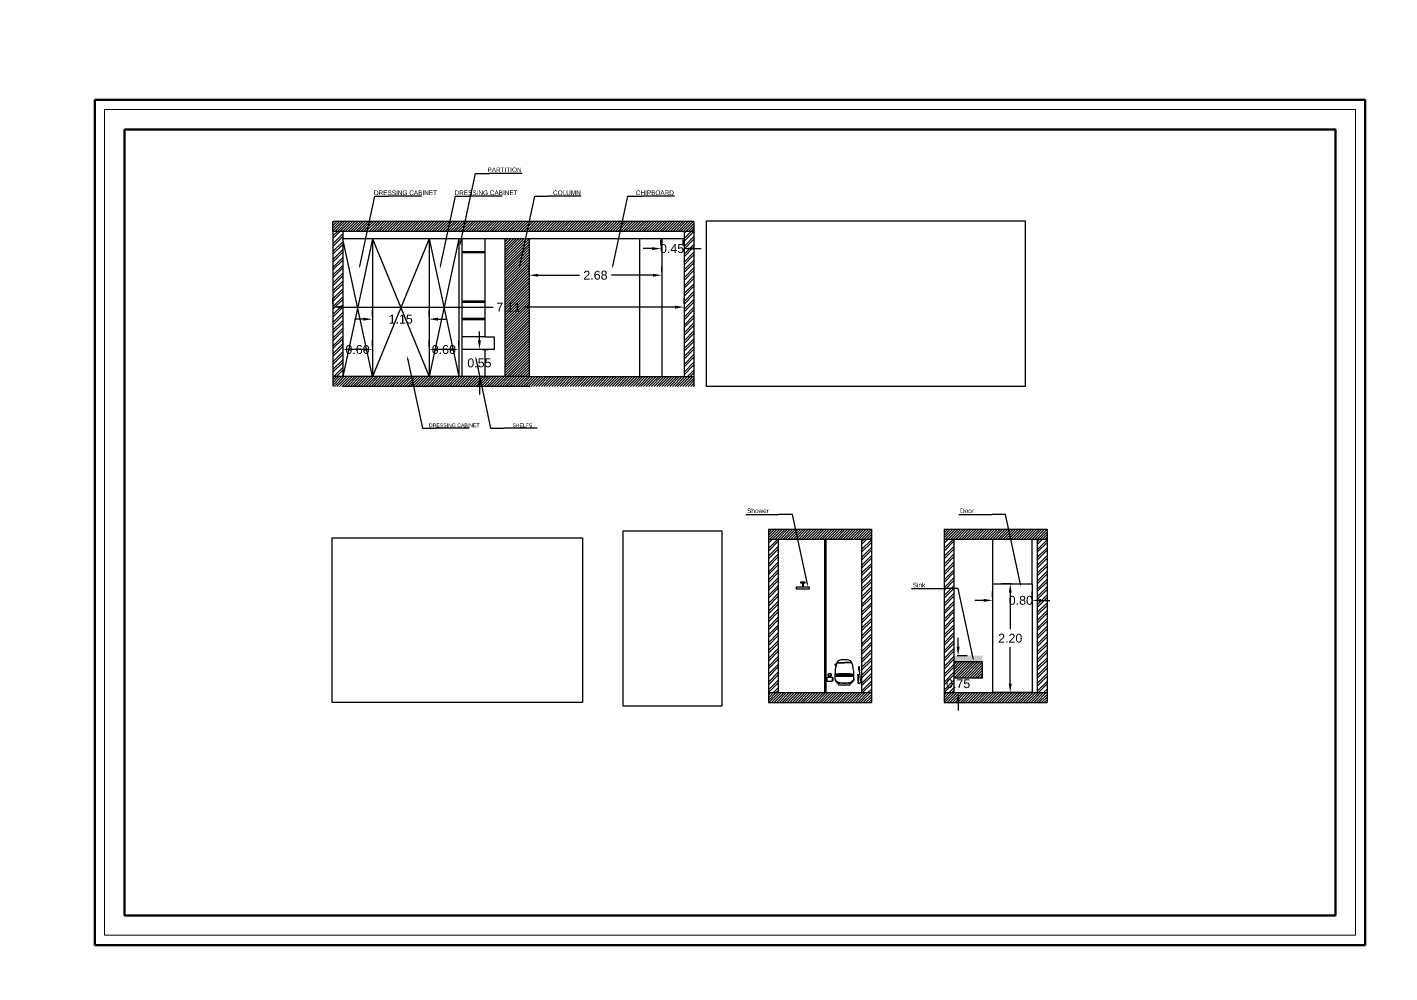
# Model space of a CAD drawing. Header units: inches. Extents: x -279 to 561, y -345 to 342.
# Drawn here: x -167.01 to -139.43, y -290.94 to -271.81 of the extents above; entities that cross this region are included whole.
import ezdxf

# ---------------------------------------------------------------- set-up
doc = ezdxf.new("R2010")
doc.units = ezdxf.units.IN
doc.header["$LTSCALE"] = 0.5
doc.header["$MEASUREMENT"] = 0
doc.layers.add('.', color=14, linetype='Continuous', lineweight=9)
doc.layers.add('G-ANNO-HLIN', color=5, linetype='Continuous', lineweight=50)
for name, color, linetype in [('0_Hatch_Pattern', 7, 'Continuous'), ('CADER', 7, 'Continuous'), ('detail 1', 8, 'Continuous'), ('model', 250, 'Continuous'), ('S-DIM', 7, 'Continuous'), ('TEXT', 3, 'Continuous'), ('WallHatch-ALCHEMY', 7, 'Continuous'), ('WATER', 50, 'Continuous'), ('WC-DET1', 15, 'Continuous'), ('WC-OUTL', 7, 'Continuous'), ('WFRAME', 6, 'Continuous')]:
    doc.layers.add(name, color=color, linetype=linetype)
doc.styles.get("Standard").update_dxf_attribs({"font": 'arial.ttf'})
doc.dimstyles.get("Standard").update_dxf_attribs({"dimtxt": 0.18, "dimasz": 0.18, "dimexe": 0.18, "dimexo": 0.0625, "dimgap": 0.09, "dimtad": 0, "dimtih": 1, "dimtoh": 1, "dimzin": 0, "dimdsep": 46, "dimtxsty": 'Standard', "dimcen": 0.09, "dimadec": 0, "dimazin": 0, "dimtfac": 1, "dimtofl": 0, "dimtmove": 0, "dimatfit": 3, "dimfxl": 1, "dimtolj": 1, "dimtzin": 0, "dimarcsym": 0})
picture_1 = doc.add_image_def('image52.jpg', size_in_pixel=(3840, 1994))
picture_2 = doc.add_image_def('image53.jpg', size_in_pixel=(4000, 2629))
picture_3 = doc.add_image_def('image55.jpg', size_in_pixel=(2160, 3840))
pattern_1 = [(45, (163.10422, 0.48464), (-0.079549513, 0.079549513), []), (45, (163.15725, 0.48464), (-0.079549513, 0.079549513), [])]
pattern_2 = [(45, (163.104216, 0.484637), (-0.0265165043, 0.0265165043), [])]
pattern_3 = [(45, (165.35839, -4.12426), (-0.079549513, 0.079549513), []), (45, (165.41143, -4.12426), (-0.079549513, 0.079549513), [])]
pattern_4 = [(45, (168.91429, -4.12426), (-0.079549513, 0.079549513), []), (45, (168.96732, -4.12426), (-0.079549513, 0.079549513), [])]

# ---------------------------------------------------------------- blocks, each defined once
blk = doc.blocks.new('*D1042')
at = {"layer": 'Defpoints', "color": 0, "ltscale": 0.5, "transparency": 16777216}
for p in [(-160.823, -277.471), (-160.823, -277.471), (-153.716, -277.471)]:
    blk.add_point(p, dxfattribs=at)
at = {"layer": 'model', "color": 0, "lineweight": -2, "ltscale": 0.5, "transparency": 16777216}
for p, q in [((-160.823, -277.408), (-160.823, -277.291)), ((-153.716, -277.408), (-153.716, -277.291)), ((-160.643, -277.471), (-157.575, -277.471)), ((-153.896, -277.471), (-156.964, -277.471))]:
    blk.add_line(p, q, dxfattribs=at)
at = {"layer": 'model', "color": 0, "ltscale": 0.5, "transparency": 16777216}
for points in [[(-160.643, -277.441), (-160.643, -277.501), (-160.823, -277.471)], [(-153.896, -277.441), (-153.896, -277.501), (-153.716, -277.471)]]:
    blk.add_solid(points, dxfattribs=at)
at = {"layer": 'model', "color": 0, "ltscale": 0.5, "transparency": 16777216, "insert": (-157.269, -277.471), "char_height": 0.18, "attachment_point": 5}
blk.add_mtext('\\A1;7.11', dxfattribs=at)
blk = doc.blocks.new('*D1043')
at = {"layer": 'Defpoints', "color": 0, "ltscale": 0.5, "transparency": 16777216}
for p in [(-160.623, -278.33), (-160.623, -278.33), (-160.023, -278.33)]:
    blk.add_point(p, dxfattribs=at)
at = {"layer": 'model', "color": 0, "lineweight": -2, "ltscale": 0.5, "transparency": 16777216}
for p, q in [((-160.623, -278.268), (-160.623, -278.15)), ((-160.023, -278.268), (-160.023, -278.15)), ((-160.203, -278.33), (-160.443, -278.33))]:
    blk.add_line(p, q, dxfattribs=at)
at = {"layer": 'model', "color": 0, "ltscale": 0.5, "transparency": 16777216}
for points in [[(-160.443, -278.3), (-160.443, -278.36), (-160.623, -278.33)], [(-160.203, -278.3), (-160.203, -278.36), (-160.023, -278.33)]]:
    blk.add_solid(points, dxfattribs=at)
at = {"layer": 'model', "color": 0, "ltscale": 0.5, "transparency": 16777216, "insert": (-160.323, -278.33), "char_height": 0.18, "attachment_point": 5}
blk.add_mtext('\\A1;0.60', dxfattribs=at)
blk = doc.blocks.new('*D1044')
at = {"layer": 'Defpoints', "color": 0, "ltscale": 0.5, "transparency": 16777216}
for p in [(-158.876, -278.33), (-158.876, -278.33), (-158.276, -278.33)]:
    blk.add_point(p, dxfattribs=at)
at = {"layer": 'model', "color": 0, "lineweight": -2, "ltscale": 0.5, "transparency": 16777216}
for p, q in [((-158.876, -278.268), (-158.876, -278.15)), ((-158.276, -278.268), (-158.276, -278.15)), ((-158.456, -278.33), (-158.696, -278.33))]:
    blk.add_line(p, q, dxfattribs=at)
at = {"layer": 'model', "color": 0, "ltscale": 0.5, "transparency": 16777216}
for points in [[(-158.696, -278.3), (-158.696, -278.36), (-158.876, -278.33)], [(-158.456, -278.3), (-158.456, -278.36), (-158.276, -278.33)]]:
    blk.add_solid(points, dxfattribs=at)
at = {"layer": 'model', "color": 0, "ltscale": 0.5, "transparency": 16777216, "insert": (-158.576, -278.33), "char_height": 0.18, "attachment_point": 5}
blk.add_mtext('\\A1;0.60', dxfattribs=at)
blk = doc.blocks.new('*D1045')
at = {"layer": 'Defpoints', "color": 0, "ltscale": 0.5, "transparency": 16777216}
for p in [(-160.023, -277.715), (-158.876, -277.715), (-158.876, -277.715)]:
    blk.add_point(p, dxfattribs=at)
at = {"layer": 'model', "color": 0, "lineweight": -2, "ltscale": 0.5, "transparency": 16777216}
for p, q in [((-160.023, -277.653), (-160.023, -277.535)), ((-158.876, -277.653), (-158.876, -277.535)), ((-160.203, -277.715), (-160.383, -277.715)), ((-158.696, -277.715), (-158.516, -277.715))]:
    blk.add_line(p, q, dxfattribs=at)
at = {"layer": 'model', "color": 0, "ltscale": 0.5, "transparency": 16777216}
for points in [[(-160.203, -277.685), (-160.203, -277.745), (-160.023, -277.715)], [(-158.696, -277.685), (-158.696, -277.745), (-158.876, -277.715)]]:
    blk.add_solid(points, dxfattribs=at)
at = {"layer": 'model', "color": 0, "ltscale": 0.5, "transparency": 16777216, "insert": (-159.449, -277.715), "char_height": 0.18, "attachment_point": 5}
blk.add_mtext('\\A1;1.15', dxfattribs=at)
blk = doc.blocks.new('*D1046')
at = {"layer": 'Defpoints', "color": 0, "ltscale": 0.5, "transparency": 16777216}
for p in [(-157.856, -278.326), (-157.856, -278.326), (-157.856, -278.876)]:
    blk.add_point(p, dxfattribs=at)
at = {"layer": 'model', "color": 0, "lineweight": -2, "ltscale": 0.5, "transparency": 16777216}
for p, q in [((-157.856, -278.146), (-157.856, -277.966)), ((-157.793, -278.326), (-157.676, -278.326)), ((-157.793, -278.876), (-157.676, -278.876)), ((-157.856, -279.056), (-157.856, -279.236))]:
    blk.add_line(p, q, dxfattribs=at)
at = {"layer": 'model', "color": 0, "ltscale": 0.5, "transparency": 16777216}
for points in [[(-157.886, -278.146), (-157.826, -278.146), (-157.856, -278.326)], [(-157.886, -279.056), (-157.826, -279.056), (-157.856, -278.876)]]:
    blk.add_solid(points, dxfattribs=at)
at = {"layer": 'model', "color": 0, "ltscale": 0.5, "transparency": 16777216, "insert": (-157.856, -278.601), "char_height": 0.18, "attachment_point": 5}
blk.add_mtext('\\A1;0.55', dxfattribs=at)
blk = doc.blocks.new('*D1047')
at = {"layer": 'Defpoints', "color": 0, "ltscale": 0.5, "transparency": 16777216}
for p in [(-156.85, -276.827), (-154.166, -276.827), (-154.166, -276.827)]:
    blk.add_point(p, dxfattribs=at)
at = {"layer": 'model', "color": 0, "lineweight": -2, "ltscale": 0.5, "transparency": 16777216}
for p, q in [((-156.85, -276.765), (-156.85, -276.647)), ((-156.67, -276.827), (-155.834, -276.827)), ((-154.346, -276.827), (-155.183, -276.827)), ((-154.166, -276.765), (-154.166, -276.647))]:
    blk.add_line(p, q, dxfattribs=at)
at = {"layer": 'model', "color": 0, "ltscale": 0.5, "transparency": 16777216}
for points in [[(-156.67, -276.797), (-156.67, -276.857), (-156.85, -276.827)], [(-154.346, -276.797), (-154.346, -276.857), (-154.166, -276.827)]]:
    blk.add_solid(points, dxfattribs=at)
at = {"layer": 'model', "color": 0, "ltscale": 0.5, "transparency": 16777216, "insert": (-155.508, -276.827), "char_height": 0.18, "attachment_point": 5}
blk.add_mtext('\\A1;2.68', dxfattribs=at)
blk = doc.blocks.new('*D1048')
at = {"layer": 'Defpoints', "color": 0, "ltscale": 0.5, "transparency": 16777216}
for p in [(-154.182, -276.288), (-153.732, -276.288), (-153.732, -276.288)]:
    blk.add_point(p, dxfattribs=at)
at = {"layer": 'model', "color": 0, "lineweight": -2, "ltscale": 0.5, "transparency": 16777216}
for p, q in [((-154.182, -276.225), (-154.182, -276.108)), ((-153.732, -276.225), (-153.732, -276.108)), ((-154.362, -276.288), (-154.542, -276.288)), ((-153.552, -276.288), (-153.372, -276.288))]:
    blk.add_line(p, q, dxfattribs=at)
at = {"layer": 'model', "color": 0, "ltscale": 0.5, "transparency": 16777216}
for points in [[(-154.362, -276.258), (-154.362, -276.318), (-154.182, -276.288)], [(-153.552, -276.258), (-153.552, -276.318), (-153.732, -276.288)]]:
    blk.add_solid(points, dxfattribs=at)
at = {"layer": 'model', "color": 0, "ltscale": 0.5, "transparency": 16777216, "insert": (-153.957, -276.288), "char_height": 0.18, "attachment_point": 5}
blk.add_mtext('\\A1;0.45', dxfattribs=at)
blk = doc.blocks.new('969669699696')
at = {"color": 7, "linetype": 'Continuous', "lineweight": -3}
for p, q in [((-1445450, 40030), (-1445450, 40096)), ((-1445450, 40046), (-1445450, 40030)), ((-1445450, 40030), (-1445450, 40020)), ((-1445450, 40030), (-1445440, 40030)), ((-1445450, 40020), (-1445440, 40020)), ((-1445446, 40020), (-1445420, 39787)), ((-1445444, 40020), (-1445418, 39787)), ((-1445440, 40030), (-1445440, 40096)), ((-1445440, 40046), (-1445440, 40030)), ((-1445440, 40030), (-1445440, 40020)), ((-1445471, 39928), (-1445471, 39787)), ((-1445469, 39928), (-1445469, 39787))]:
    blk.add_line(p, q, dxfattribs=at)
for centre, radius in [((-1445445, 40096), 5), ((-1445470, 39938), 9.31), ((-1445470, 39938), 3.8)]:
    blk.add_circle(centre, radius, dxfattribs=at)
for centre, radius, start, end in [((-1445445, 40038), 9.31, 122.4967, 237.5033), ((-1445445, 40038), 9.31, 122.4967, 237.5033), ((-1445445, 40038), 9.31, 302.4967, 57.5033), ((-1445445, 40038), 9.31, 302.4967, 57.5033), ((-1445445, 39787), 26.5, 180, 0), ((-1445445, 39787), 24.5, 180, 0)]:
    blk.add_arc(centre, radius, start, end, dxfattribs=at)
blk = doc.blocks.new('858585858585858585858585')
at = {"layer": 'detail 1', "color": 7}
for points in [[(-148.714, -4382.505), (-148.714, -4382.511, 0.414214)], [(-148.714, -4382.571), (-148.714, -4382.577, 0.414214)], [(-148.642, -4382.498), (-148.686, -4382.498, 0.414214)], [(-148.609, -4382.577), (-148.609, -4382.571, 0.414214)]]:
    blk.add_lwpolyline(points, format="xyb", dxfattribs=at)
blk.add_circle((-148.664, -4382.449), 0.0226, dxfattribs=at)
for centre, radius, start, end in [((-148.664, -4382.449), 0.0295, 308.7008, 231.2992), ((-148.936, -4382.456), 0.253, 355.7289, 358.7196), ((-148.392, -4382.456), 0.253, 181.2804, 184.2711)]:
    blk.add_arc(centre, radius, start, end, dxfattribs=at)
at = {"layer": 'model', "color": 7}
for p, q in [((-148.73, -4382.516), (-148.73, -4382.566)), ((-148.724, -4382.566), (-148.724, -4382.516)), ((-148.72, -4382.505), (-148.714, -4382.505)), ((-148.72, -4382.511), (-148.714, -4382.511)), ((-148.714, -4382.571), (-148.72, -4382.571)), ((-148.72, -4382.577), (-148.714, -4382.577)), ((-148.609, -4382.571), (-148.604, -4382.571)), ((-148.603, -4382.577), (-148.609, -4382.577)), ((-148.599, -4382.566), (-148.599, -4382.56)), ((-148.593, -4382.566), (-148.593, -4382.56))]:
    blk.add_line(p, q, dxfattribs=at)
for points in [[(-148.686, -4382.498), (-148.709, -4382.498, 0.414214), (-148.714, -4382.503), (-148.714, -4382.505, 0.414214)], [(-148.714, -4382.511), (-148.714, -4382.571, 0.414214)], [(-148.714, -4382.577), (-148.714, -4382.582, 0.414214), (-148.709, -4382.586)], [(-148.709, -4382.586), (-148.614, -4382.586, 0.414214), (-148.609, -4382.582), (-148.609, -4382.577, 0.414214)], [(-148.609, -4382.571), (-148.609, -4382.503, 0.414214), (-148.614, -4382.498), (-148.642, -4382.498, 0.414214)]]:
    blk.add_lwpolyline(points, format="xyb", dxfattribs=at)
for centre, radius, start, end in [((-148.72, -4382.516), 0.0104, 90, 180), ((-148.72, -4382.566), 0.0104, 180, 270), ((-148.72, -4382.516), 0.00438, 90, 180), ((-148.72, -4382.566), 0.00438, 180, 270), ((-148.664, -4382.449), 0.0325, 305.9598, 234.0402), ((-148.936, -4382.456), 0.253, 350.4603, 355.7289), ((-148.392, -4382.456), 0.253, 184.2711, 189.5397), ((-148.604, -4382.566), 0.00438, 270, 0), ((-148.604, -4382.566), 0.0104, 270, 0), ((-148.596, -4382.56), 0.00303, 0, 180)]:
    blk.add_arc(centre, radius, start, end, dxfattribs=at)
blk = doc.blocks.new('efrfr')
blk.add_line((-302.931, -193.23), (-302.692, -193.23))
at = {"layer": 'WC-DET1', "color": 7}
for p, q in [((-302.985, -192.83), (-302.975, -192.825)), ((-302.953, -192.782), (-302.812, -192.782)), ((-302.67, -192.782), (-302.812, -192.782)), ((-302.967, -193.038), (-302.977, -193.055)), ((-302.977, -193.055), (-302.646, -193.055)), ((-302.959, -193.019), (-302.975, -193.019)), ((-302.965, -193.024), (-302.975, -193.024)), ((-302.968, -193.027), (-302.963, -193.023)), ((-302.664, -193.019), (-302.648, -193.019)), ((-302.655, -193.027), (-302.66, -193.023)), ((-302.658, -193.024), (-302.648, -193.024)), ((-302.656, -193.038), (-302.646, -193.055))]:
    blk.add_line(p, q, dxfattribs=at)
at = {"layer": 'WC-DET1', "color": 8}
for p, q in [((-302.956, -192.786), (-302.812, -192.786)), ((-302.667, -192.786), (-302.812, -192.786)), ((-303.004, -193.06), (-302.619, -193.06)), ((-302.972, -193.019), (-302.972, -193.024)), ((-302.97, -193.019), (-302.97, -193.024)), ((-302.95, -193.055), (-302.95, -193.06)), ((-302.924, -193.031), (-302.924, -193.033)), ((-302.91, -193.032), (-302.91, -193.033)), ((-302.91, -193.055), (-302.91, -193.06)), ((-302.886, -193.033), (-302.886, -193.041)), ((-302.737, -193.033), (-302.737, -193.041)), ((-302.713, -193.032), (-302.713, -193.033)), ((-302.713, -193.055), (-302.713, -193.06)), ((-302.699, -193.031), (-302.699, -193.033)), ((-302.673, -193.055), (-302.673, -193.06)), ((-302.653, -193.019), (-302.653, -193.024)), ((-302.651, -193.019), (-302.651, -193.024))]:
    blk.add_line(p, q, dxfattribs=at)
at = {"layer": 'WC-DET1', "color": 7}
for points in [[(-303.004, -193.105, 0.17769), (-302.993, -193.136, 0.103637), (-302.948, -193.171, 0.063763), (-302.89, -193.191, 0.049941), (-302.812, -193.199, 0.049941)], [(-302.812, -193.199, 0.049941), (-302.733, -193.191, 0.063763), (-302.675, -193.171, 0.103637), (-302.63, -193.136, 0.17769), (-302.619, -193.105, 0.17769)]]:
    blk.add_lwpolyline(points, format="xyb", dxfattribs=at)
for centre, radius, start, end in [((-302.298, -193.017), 0.704, 163.2461, 165.3546), ((-302.812, -191.361), 1.674, 264.6345, 275.3655), ((-302.965, -193.039), 0.00269, 84.7536, 152.2445), ((-302.812, -191.369), 1.674, 264.7536, 275.2464), ((-302.951, -193.035), 0.0179, 96.3894, 135), ((-302.812, -194.279), 1.27, 83.6106, 96.3894), ((-302.672, -193.035), 0.0179, 45, 83.6106), ((-302.658, -193.039), 0.00269, 27.7555, 95.2464)]:
    blk.add_arc(centre, radius, start, end, dxfattribs=at)
at = {"layer": 'WC-DET1', "color": 8}
for centre, radius, start, end in [((-302.812, -192.043), 0.987, 261.4414, 278.5586), ((-302.812, -193.752), 0.553, 76.8794, 103.1206), ((-302.917, -193.033), 0.00673, 180, 0), ((-302.706, -193.033), 0.00673, 180, 0)]:
    blk.add_arc(centre, radius, start, end, dxfattribs=at)
at = {"layer": 'WC-OUTL'}
for p, q in [((-302.998, -192.814), (-302.972, -192.814)), ((-302.998, -192.83), (-302.985, -192.83)), ((-302.985, -192.83), (-302.985, -192.837)), ((-302.984, -192.839), (-302.979, -192.839)), ((-302.961, -192.786), (-302.956, -192.786)), ((-302.958, -192.782), (-302.953, -192.782)), ((-302.955, -192.783), (-302.955, -192.784)), ((-302.665, -192.782), (-302.67, -192.782)), ((-302.668, -192.783), (-302.668, -192.784)), ((-302.662, -192.786), (-302.667, -192.786)), ((-302.975, -193.019), (-302.998, -193.019)), ((-302.975, -193.024), (-302.995, -193.024)), ((-302.975, -193.019), (-302.975, -193.024)), ((-302.648, -193.019), (-302.625, -193.019)), ((-302.648, -193.019), (-302.648, -193.024)), ((-302.648, -193.024), (-302.628, -193.024))]:
    blk.add_line(p, q, dxfattribs=at)
for points in [[(-303.003, -193.031, 0.015522), (-303.004, -193.105)], [(-303.004, -193.105, 0.132298), (-302.991, -193.155, 0.106676), (-302.948, -193.202, 0.003102), (-302.946, -193.203)], [(-302.619, -193.105, -0.132298), (-302.632, -193.155, -0.106676), (-302.675, -193.202, -0.003102), (-302.677, -193.203)], [(-302.619, -193.105, 0.015522), (-302.62, -193.031, 0.05503)]]:
    blk.add_lwpolyline(points, format="xyb", dxfattribs=at)
for centre, radius, start, end in [((-302.812, -193.445), 0.718, 90, 97.0231), ((-302.812, -193.445), 0.718, 82.9769, 90), ((-302.998, -192.822), 0.00798, 90, 270), ((-302.298, -193.017), 0.704, 165.3546, 179.9039), ((-302.984, -192.837), 0.00179, 180, 270), ((-302.298, -193.017), 0.704, 160.9632, 163.2461), ((-302.961, -192.788), 0.00179, 90, 160.9632), ((-302.89, -192.809), 0.0763, 97.0231, 157.0495), ((-302.958, -192.78), 0.00179, 157.0495, 270), ((-302.956, -192.784), 0.00179, 270, 0), ((-302.953, -192.783), 0.00179, 90, 180), ((-302.733, -192.809), 0.0763, 22.9505, 82.9769), ((-302.67, -192.783), 0.00179, 0, 90), ((-302.667, -192.784), 0.00179, 180, 270), ((-302.665, -192.78), 0.00179, 270, 22.9505), ((-302.662, -192.788), 0.00179, 19.0368, 90), ((-303.325, -193.017), 0.704, 0.0961, 19.0368), ((-302.995, -193.031), 0.00718, 90, 176.7795), ((-302.998, -193.016), 0.00359, 179.9039, 270), ((-302.975, -193.237), 0.0449, 10.1527, 49.8601), ((-302.648, -193.237), 0.0449, 130.1399, 169.8473), ((-302.628, -193.031), 0.00718, 3.2205, 90), ((-302.625, -193.016), 0.00359, 270, 0.0961)]:
    blk.add_arc(centre, radius, start, end, dxfattribs=at)
blk = doc.blocks.new('*D1054')
at = {"layer": 'Defpoints', "color": 0, "ltscale": 0.5, "transparency": 16777216}
for p in [(-148.254, -284.521), (-148.169, -284.521), (-148.254, -285.271)]:
    blk.add_point(p, dxfattribs=at)
at = {"layer": 'model', "color": 0, "lineweight": -2, "ltscale": 0.5, "transparency": 16777216}
for p, q in [((-148.169, -284.341), (-148.169, -284.161)), ((-148.191, -284.521), (-147.989, -284.521)), ((-148.191, -285.271), (-147.989, -285.271)), ((-148.169, -285.451), (-148.169, -285.631))]:
    blk.add_line(p, q, dxfattribs=at)
at = {"layer": 'model', "color": 0, "ltscale": 0.5, "transparency": 16777216}
for points in [[(-148.199, -284.341), (-148.139, -284.341), (-148.169, -284.521)], [(-148.199, -285.451), (-148.139, -285.451), (-148.169, -285.271)]]:
    blk.add_solid(points, dxfattribs=at)
at = {"layer": 'model', "color": 0, "ltscale": 0.5, "transparency": 16777216, "insert": (-148.169, -285.091), "char_height": 0.18, "attachment_point": 5}
blk.add_mtext('\\A1;0.75', dxfattribs=at)
blk = doc.blocks.new('*D1055')
at = {"layer": 'Defpoints', "color": 0, "transparency": 16777216}
for p in [(-147.114, -283.071), (-147.035, -283.071), (-147.035, -285.271)]:
    blk.add_point(p, dxfattribs=at)
at = {"layer": 'model', "color": 0, "lineweight": -2, "transparency": 16777216}
for p, q in [((-147.097, -283.071), (-147.294, -283.071)), ((-147.114, -283.251), (-147.114, -283.989)), ((-147.114, -285.091), (-147.114, -284.353)), ((-147.097, -285.271), (-147.294, -285.271))]:
    blk.add_line(p, q, dxfattribs=at)
at = {"layer": 'model', "color": 0, "transparency": 16777216}
for points in [[(-147.144, -283.251), (-147.084, -283.251), (-147.114, -283.071)], [(-147.144, -285.091), (-147.084, -285.091), (-147.114, -285.271)]]:
    blk.add_solid(points, dxfattribs=at)
at = {"layer": 'model', "color": 0, "transparency": 16777216, "insert": (-147.114, -284.171), "char_height": 0.18, "attachment_point": 5}
blk.add_mtext('\\A1;2.20', dxfattribs=at)
blk = doc.blocks.new('*D1056')
at = {"layer": 'Defpoints', "color": 0, "transparency": 16777216}
for p in [(-147.471, -283.405), (-147.471, -283.405), (-146.671, -283.405)]:
    blk.add_point(p, dxfattribs=at)
at = {"layer": 'model', "color": 0, "lineweight": -2, "transparency": 16777216}
for p, q in [((-147.651, -283.405), (-147.831, -283.405)), ((-147.471, -283.342), (-147.471, -283.225)), ((-146.671, -283.342), (-146.671, -283.225)), ((-146.491, -283.405), (-146.311, -283.405))]:
    blk.add_line(p, q, dxfattribs=at)
at = {"layer": 'model', "color": 0, "transparency": 16777216}
for points in [[(-147.651, -283.375), (-147.651, -283.435), (-147.471, -283.405)], [(-146.491, -283.375), (-146.491, -283.435), (-146.671, -283.405)]]:
    blk.add_solid(points, dxfattribs=at)
at = {"layer": 'model', "color": 0, "transparency": 16777216, "insert": (-146.9, -283.405), "char_height": 0.18, "attachment_point": 5}
blk.add_mtext('\\A1;0.80', dxfattribs=at)
blk = doc.blocks.new('*D1071')
at = {"color": 0, "linetype": 'ByBlock', "lineweight": -2, "transparency": 16777216}
for p, q in [((558.652, 342.279), (558.652, 342.473)), ((560.652, 342.279), (560.652, 342.473)), ((558.832, 342.293), (559.172, 342.293)), ((560.472, 342.293), (560.132, 342.293))]:
    blk.add_line(p, q, dxfattribs=at)
at = {"color": 0, "linetype": 'ByBlock', "transparency": 16777216}
for points in [[(558.832, 342.323), (558.832, 342.263), (558.652, 342.293)], [(560.472, 342.323), (560.472, 342.263), (560.652, 342.293)]]:
    blk.add_solid(points, dxfattribs=at)
at = {"layer": 'Defpoints', "color": 0, "linetype": 'ByBlock', "transparency": 16777216}
for p in [(558.652, 342.216), (560.652, 342.293), (560.652, 342.216)]:
    blk.add_point(p, dxfattribs=at)
at = {"layer": 'Defpoints', "color": 0, "ltscale": 0.5, "transparency": 16777216}
for p in [(-209.5, -305.36), (-209.5, -305.81), (-209.5, -305.81)]:
    blk.add_point(p, dxfattribs=at)
at = {"layer": 'S-DIM', "color": 0, "lineweight": -2, "ltscale": 0.5, "transparency": 16777216}
for p, q in [((-209.5, -305.18), (-209.5, -305)), ((-209.563, -305.36), (-209.68, -305.36)), ((-209.563, -305.81), (-209.68, -305.81)), ((-209.5, -305.99), (-209.5, -306.17))]:
    blk.add_line(p, q, dxfattribs=at)
at = {"layer": 'S-DIM', "color": 0, "ltscale": 0.5, "transparency": 16777216}
for points in [[(-209.53, -305.18), (-209.47, -305.18), (-209.5, -305.36)], [(-209.53, -305.99), (-209.47, -305.99), (-209.5, -305.81)]]:
    blk.add_solid(points, dxfattribs=at)
at = {"color": 0, "linetype": 'ByBlock', "transparency": 16777216, "insert": (559.652, 342.293), "char_height": 0.18, "attachment_point": 5}
blk.add_mtext('\\A1;2.0000', dxfattribs=at)
at = {"layer": 'S-DIM', "color": 0, "ltscale": 0.5, "transparency": 16777216, "insert": (-209.5, -305.585), "char_height": 0.18, "attachment_point": 5}
blk.add_mtext('\\A1;0.45', dxfattribs=at)

msp = doc.modelspace()

# ---------------------------------------------------------------- hatches: boundary and pattern name
at = {"layer": '.', "true_color": 0xcd6928}
h = msp.add_hatch(dxfattribs=at)
h.set_pattern_fill('ANSI31', color=32, scale=0.3)
h.set_pattern_definition([(45, (58.50187, 40.843307), (-0.0265165043, 0.0265165043), [])])
h.paths.add_polyline_path([(-147.673, -284.651), (-148.254, -284.651), (-148.254, -284.969), (-147.673, -284.969)])
at = {"layer": '0_Hatch_Pattern', "ltscale": 0.5, "transparency": 33554572}
h = msp.add_hatch(dxfattribs=at)
h.set_pattern_fill('ANSI31', color=256, scale=0.3)
h.set_pattern_definition(pattern_2)
h.paths.add_polyline_path([(-159.19, -279.076), (-160.623, -279.076), (-160.823, -279.076), (-160.823, -278.876), (-160.623, -278.876), (-159.232, -278.876)])
h.paths.add_polyline_path([(-160.083, -275.739), (-160.125, -275.939), (-160.823, -275.939), (-160.823, -275.739)])
h = msp.add_hatch(dxfattribs=at)
h.set_pattern_fill('ANSI32', color=256, scale=0.3)
h.set_pattern_definition(pattern_1)
h.paths.add_polyline_path([(-160.623, -275.939), (-160.823, -275.939), (-160.823, -278.876), (-160.623, -278.876)])
h = msp.add_hatch(dxfattribs=at)
h.set_pattern_fill('ANSI31', color=256, scale=0.3)
h.set_pattern_definition(pattern_2)
h.paths.add_polyline_path([(-153.516, -275.739), (-153.516, -275.939), (-157.014, -275.939), (-156.971, -275.739)])
h.paths.add_polyline_path([(-158.249, -279.076), (-158.292, -278.876), (-156.833, -278.876), (-153.516, -278.876), (-153.516, -279.076)])
h.paths.add_polyline_path([(-160.125, -275.939), (-160.083, -275.739), (-156.971, -275.739), (-157.014, -275.939)])
h = msp.add_hatch(dxfattribs=at)
h.set_pattern_fill('ANSI32', color=256, scale=0.3)
h.set_pattern_definition(pattern_1)
h.paths.add_polyline_path([(-153.716, -275.939), (-153.516, -275.939), (-153.516, -278.876), (-153.716, -278.876)])
at = {"layer": '0_Hatch_Pattern', "ltscale": 0.5, "true_color": 0xcd6928, "transparency": 33554572}
h = msp.add_hatch(dxfattribs=at)
h.set_pattern_fill('ANSI31', color=32, scale=0.3)
h.set_pattern_definition(pattern_2)
h.paths.add_polyline_path([(-156.85, -276.089), (-157.343, -276.089), (-157.343, -278.876), (-156.85, -278.876)])
at = {"layer": '0_Hatch_Pattern', "ltscale": 0.5, "transparency": 33554572}
h = msp.add_hatch(dxfattribs=at)
h.set_pattern_fill('ANSI31', color=256, scale=0.3)
h.set_pattern_definition(pattern_2)
h.paths.add_polyline_path([(-159.232, -278.876), (-156.833, -278.876), (-153.516, -278.876), (-153.516, -279.076), (-159.19, -279.076)])
h = msp.add_hatch(dxfattribs=at)
h.set_pattern_fill('ANSI31', color=256, scale=0.3)
h.set_pattern_definition([(45, (165.358393, -4.124262), (-0.0265165043, 0.0265165043), [])])
h.paths.add_polyline_path([(-149.925, -285.271), (-152.009, -285.271), (-152.009, -285.471), (-149.925, -285.471)])
h.paths.add_polyline_path([(-149.925, -281.963), (-151.141, -281.963), (-151.098, -282.163), (-149.925, -282.163)])
h.paths.add_polyline_path([(-151.141, -281.963), (-152.009, -281.963), (-152.009, -282.163), (-151.098, -282.163)])
h = msp.add_hatch(dxfattribs=at)
h.set_pattern_fill('ANSI31', color=256, scale=0.3)
h.set_pattern_definition([(45, (168.91429, -4.124262), (-0.0265165043, 0.0265165043), [])])
h.paths.add_polyline_path([(-146.37, -285.271), (-148.454, -285.271), (-148.454, -285.471), (-146.37, -285.471)])
h.paths.add_polyline_path([(-146.37, -281.963), (-147.585, -281.963), (-147.542, -282.163), (-146.37, -282.163)])
h.paths.add_polyline_path([(-147.585, -281.963), (-148.454, -281.963), (-148.454, -282.163), (-147.542, -282.163)])
h = msp.add_hatch(dxfattribs=at)
h.set_pattern_fill('ANSI32', color=256, scale=0.3)
h.set_pattern_definition(pattern_3)
h.paths.add_polyline_path([(-151.809, -282.163), (-152.009, -282.163), (-152.009, -285.271), (-151.809, -285.271)])
h.paths.add_polyline_path([(-149.925, -283.921), (-150.125, -283.921), (-150.125, -285.271), (-149.925, -285.271)])
h.paths.add_polyline_path([(-149.925, -282.163), (-150.125, -282.163), (-150.125, -282.921), (-149.925, -282.921)])
h = msp.add_hatch(dxfattribs=at)
h.set_pattern_fill('ANSI32', color=256, scale=0.3)
h.set_pattern_definition(pattern_3)
h.paths.add_polyline_path([(-150.125, -285.271), (-149.925, -285.271), (-149.925, -282.163), (-150.125, -282.163)])
h = msp.add_hatch(dxfattribs=at)
h.set_pattern_fill('ANSI32', color=256, scale=0.3)
h.set_pattern_definition(pattern_4)
h.paths.add_polyline_path([(-148.254, -282.163), (-148.454, -282.163), (-148.454, -285.271), (-148.254, -285.271)])
h.paths.add_polyline_path([(-146.37, -283.921), (-146.57, -283.921), (-146.57, -285.271), (-146.37, -285.271)])
h.paths.add_polyline_path([(-146.37, -282.163), (-146.57, -282.163), (-146.57, -282.921), (-146.37, -282.921)])
h = msp.add_hatch(dxfattribs=at)
h.set_pattern_fill('ANSI32', color=256, scale=0.3)
h.set_pattern_definition(pattern_4)
h.paths.add_polyline_path([(-146.57, -285.271), (-146.37, -285.271), (-146.37, -282.163), (-146.57, -282.163)])
at = {"layer": 'WallHatch-ALCHEMY', "transparency": 33554687}
h = msp.add_hatch(color=7, dxfattribs=at)
h.dxf.hatch_style = 1
h.paths.add_polyline_path([(-147.673, -284.521), (-148.254, -284.521), (-148.254, -284.692), (-147.673, -284.692)])

# ---------------------------------------------------------------- linework, layer by layer
at = {"ltscale": 0.5}
for p, q in [((-153.516, -275.739), (-160.823, -275.739)), ((-160.823, -275.939), (-160.823, -275.739)), ((-153.516, -275.939), (-160.823, -275.939)), ((-160.823, -275.939), (-160.823, -279.076)), ((-160.623, -275.939), (-160.623, -278.876)), ((-160.623, -275.939), (-160.623, -278.876)), ((-153.716, -275.939), (-153.716, -278.876)), ((-153.716, -275.939), (-153.716, -278.876)), ((-153.716, -275.939), (-153.716, -278.876)), ((-153.516, -275.739), (-153.516, -279.076)), ((-160.623, -276.089), (-160.623, -278.876)), ((-160.623, -276.089), (-160.623, -278.876)), ((-153.716, -276.089), (-160.623, -276.089)), ((-160.023, -278.876), (-160.623, -276.089)), ((-160.023, -276.089), (-160.623, -278.876)), ((-160.023, -276.089), (-160.023, -278.876)), ((-160.023, -276.089), (-158.876, -278.876)), ((-158.876, -276.089), (-160.023, -278.876)), ((-158.876, -276.089), (-158.876, -278.876)), ((-158.876, -276.089), (-158.276, -278.876)), ((-158.276, -276.089), (-158.876, -278.876)), ((-158.276, -276.089), (-158.276, -278.876)), ((-158.21, -276.089), (-158.21, -278.876)), ((-157.745, -276.089), (-157.745, -278.076)), ((-157.343, -276.089), (-157.343, -278.876)), ((-156.85, -276.089), (-156.85, -278.876)), ((-154.616, -276.089), (-154.616, -278.876)), ((-154.166, -276.089), (-154.166, -278.876)), ((-157.745, -276.351), (-158.21, -276.351)), ((-157.745, -276.376), (-158.21, -276.376)), ((-157.745, -277.351), (-158.21, -277.351)), ((-157.745, -277.376), (-158.21, -277.376)), ((-157.745, -277.701), (-158.21, -277.701)), ((-157.745, -277.726), (-158.21, -277.726)), ((-157.745, -278.076), (-158.21, -278.076)), ((-157.745, -278.076), (-157.56, -278.076)), ((-157.56, -278.076), (-157.56, -278.326)), ((-157.745, -278.326), (-158.21, -278.326)), ((-157.56, -278.326), (-157.745, -278.326)), ((-157.745, -278.326), (-157.745, -278.876)), ((-160.623, -278.876), (-160.823, -278.876)), ((-156.833, -278.876), (-160.623, -278.876)), ((-156.85, -278.876), (-153.516, -278.876)), ((-156.833, -279.076), (-160.623, -279.076)), ((-151.809, -282.163), (-151.809, -285.271)), ((-150.125, -282.163), (-150.125, -285.271)), ((-148.254, -282.163), (-148.254, -285.271)), ((-146.671, -283.071), (-146.671, -282.163)), ((-146.57, -282.163), (-146.57, -285.271)), ((-151.306, -283.059), (-151.306, -283.136)), ((-152.009, -285.271), (-149.925, -285.271)), ((-148.454, -285.271), (-146.37, -285.271))]:
    msp.add_line(p, q, dxfattribs=at)
for p, q in [((-152.009, -281.963), (-152.009, -285.471)), ((-152.009, -281.963), (-149.925, -281.963)), ((-151.809, -281.962), (-151.809, -281.963)), ((-149.925, -281.963), (-149.925, -285.471)), ((-148.454, -281.963), (-148.454, -285.471)), ((-148.454, -281.963), (-146.37, -281.963)), ((-148.254, -281.962), (-148.254, -281.963)), ((-146.37, -281.963), (-146.37, -285.471)), ((-152.009, -282.163), (-149.925, -282.163)), ((-151.809, -282.163), (-151.809, -285.271)), ((-150.873, -282.163), (-150.873, -285.271)), ((-150.844, -282.163), (-150.844, -285.271)), ((-150.125, -282.163), (-150.125, -285.271)), ((-148.454, -282.163), (-146.37, -282.163)), ((-148.254, -282.163), (-148.254, -285.271)), ((-147.469, -283.071), (-147.469, -282.163)), ((-146.57, -282.163), (-146.57, -285.271)), ((-151.298, -283.059), (-151.324, -283.059)), ((-151.319, -283.059), (-151.319, -283.136)), ((-151.835, -285.271), (-149.925, -285.271)), ((-148.279, -285.271), (-146.37, -285.271)), ((-152.009, -285.471), (-149.925, -285.471)), ((-148.454, -285.471), (-146.37, -285.471))]:
    msp.add_line(p, q)
for points in [[(-151.174, -283.136), (-151.449, -283.136), (-151.449, -283.171), (-151.174, -283.171)], [(-151.2, -283.171), (-151.174, -283.171), (-151.174, -283.136), (-151.2, -283.136)]]:
    msp.add_lwpolyline(points)
for points in [[(-151.274, -283.059), (-151.351, -283.059), (-151.351, -283.032), (-151.274, -283.032)], [(-147.469, -283.071), (-146.671, -283.071), (-146.671, -285.271), (-147.469, -285.271)]]:
    msp.add_lwpolyline(points, close=True)
at = {"layer": 'CADER', "lineweight": 18}
for points in [[(-165.636, -273.278), (-139.933, -273.278), (-139.933, -290.377), (-165.636, -290.377)], [(-165.44, -273.474), (-140.129, -273.474), (-140.129, -290.181), (-165.44, -290.181)]]:
    msp.add_lwpolyline(points, close=True, dxfattribs=at)
at = {"layer": 'G-ANNO-HLIN', "color": 0}
for points in [[(-165.636, -273.278), (-139.933, -273.278), (-139.933, -290.377), (-165.636, -290.377)], [(-165.036, -273.877), (-140.532, -273.877), (-140.532, -289.778), (-165.036, -289.778)]]:
    msp.add_lwpolyline(points, close=True, dxfattribs=at)
at = {"layer": 'TEXT', "color": 7, "linetype": 'ByBlock', "lineweight": -2, "ltscale": 8e-05}
for p, q in [((-157.936, -274.766), (-157.66, -274.766)), ((-159.974, -275.23), (-159.698, -275.23)), ((-158.343, -275.23), (-158.067, -275.23)), ((-156.738, -275.23), (-156.462, -275.23)), ((-154.854, -275.23), (-154.578, -275.23)), ((-159.009, -279.92), (-158.733, -279.92)), ((-157.63, -279.92), (-157.354, -279.92)), ((-151.519, -281.664), (-151.795, -281.664)), ((-147.21, -281.664), (-147.486, -281.664)), ((-148.167, -283.167), (-148.442, -283.167))]:
    msp.add_line(p, q, dxfattribs=at)
for points in [[(-158.237, -276.176), (-157.936, -274.766)], [(-156.993, -274.766), (-157.66, -274.766)], [(-160.275, -276.64), (-159.974, -275.23)], [(-159.031, -275.23), (-159.698, -275.23)], [(-158.644, -276.64), (-158.343, -275.23)], [(-157.399, -275.23), (-158.067, -275.23)], [(-157.04, -276.64), (-156.738, -275.23)], [(-155.795, -275.23), (-156.462, -275.23)], [(-155.155, -276.64), (-154.854, -275.23)], [(-153.911, -275.23), (-154.578, -275.23)], [(-159.311, -278.51), (-159.009, -279.92)], [(-157.932, -278.51), (-157.63, -279.92)], [(-158.066, -279.92), (-158.733, -279.92)], [(-156.687, -279.92), (-157.354, -279.92)], [(-152.462, -281.664), (-151.795, -281.664)], [(-151.218, -283.074), (-151.519, -281.664)], [(-148.153, -281.664), (-147.486, -281.664)], [(-146.909, -283.074), (-147.21, -281.664)], [(-149.11, -283.167), (-148.442, -283.167)], [(-147.865, -284.577), (-148.167, -283.167)]]:
    msp.add_lwpolyline(points, dxfattribs=at)
at = {"layer": 'TEXT', "color": 7, "lineweight": 15, "ltscale": 8e-05}
for points in [[(-158.229, -276.178), (-158.248, -276.225), (-158.245, -276.174)], [(-160.267, -276.642), (-160.286, -276.689), (-160.283, -276.638)], [(-158.636, -276.642), (-158.655, -276.689), (-158.652, -276.638)], [(-157.031, -276.642), (-157.05, -276.689), (-157.048, -276.638)], [(-155.147, -276.642), (-155.166, -276.689), (-155.164, -276.638)], [(-159.303, -278.508), (-159.321, -278.461), (-159.319, -278.512)], [(-157.924, -278.508), (-157.942, -278.461), (-157.94, -278.512)], [(-151.226, -283.076), (-151.207, -283.123), (-151.209, -283.072)], [(-146.917, -283.076), (-146.898, -283.123), (-146.9, -283.072)], [(-147.873, -284.578), (-147.855, -284.626), (-147.857, -284.575)]]:
    msp.add_solid(points, dxfattribs=at)
at = {"layer": 'WATER', "color": 32, "true_color": 0xcd6928}
msp.add_lwpolyline([(-147.673, -284.651), (-148.254, -284.651), (-148.254, -284.969), (-147.673, -284.969)], close=True, dxfattribs=at)

# ---------------------------------------------------------------- block references
msp.add_blockref('efrfr', (152.341, -91.88))
at = {"color": 7, "xscale": 0.000999999999768, "yscale": 0.000999999999768, "zscale": 0.000999999999768}
msp.add_blockref('969669699696', (1295.275, -324.846), dxfattribs=at)
at = {"layer": 'WFRAME', "color": 7, "lineweight": -3, "xscale": -1}
msp.add_blockref('858585858585858585858585', (-299.431, 4097.54), dxfattribs=at)

# ---------------------------------------------------------------- texts
for s, width, gutter_width, insert, char_height, attachment_point in [('PARTITION', 1.05778, 0.465, (-157.002, -274.647), 0.0929, 3), ('DRESSING CABINET', 1.39367, 0.465, (-158.714, -275.112), 0.09292, 3), ('DRESSING CABINET', 1.39367, 0.465, (-157.083, -275.112), 0.09292, 3), ('COLUMN', 1.05778, 0.465, (-155.804, -275.112), 0.0929, 3), ('CHIPBOARD', 1.05778, 0.465, (-153.92, -275.112), 0.0929, 3), ('\\pxqc;DRESSING CABINET', 1.0491, 0.372, (-157.841, -279.826), 0.07449, 3), ('\\pxqc;SHELFS', 1.0491, 0.372, (-156.462, -279.826), 0.07449, 3), ('Shower', 1.05778, 0.465, (-152.439, -281.545), 0.0929, 1), ('Door', 1.05778, 0.465, (-148.13, -281.545), 0.0929, 1), ('Sink', 1.05778, 0.465, (-149.087, -283.048), 0.0929, 1)]:
    msp.add_mtext_dynamic_manual_height_columns(s, width=width, gutter_width=gutter_width, heights=[0], dxfattribs=dict(insert=insert, char_height=char_height, attachment_point=attachment_point))

# ---------------------------------------------------------------- dimensions: what is measured, and where the dimension line sits
at = {"layer": 'model', "ltscale": 0.5}
for base, p1, p2, angle, picture, middle in [((-153.732, -276.288), (-154.182, -276.288), (-153.732, -276.288), 180, '*D1048', (-153.957, -276.288)), ((-160.623, -278.33), (-160.023, -278.33), (-160.623, -278.33), 180, '*D1043', (-160.323, -278.33)), ((-158.876, -278.33), (-158.276, -278.33), (-158.876, -278.33), 180, '*D1044', (-158.576, -278.33)), ((-157.856, -278.326), (-157.856, -278.876), (-157.856, -278.326), 90, '*D1046', (-157.856, -278.601)), ((-148.169, -284.521), (-148.254, -285.271), (-148.254, -284.521), 90, '*D1054', (-148.169, -285.091))]:
    dim = msp.add_linear_dim(base=base, p1=p1, p2=p2, angle=angle, dimstyle='Standard', dxfattribs=at)
    dim.commit()
    dim.dimension.update_dxf_attribs({"geometry": picture, "text_midpoint": middle, "dimtype": 160})
for base, p1, p2, picture, middle in [((-154.166, -276.827), (-156.85, -276.827), (-154.166, -276.827), '*D1047', (-155.508, -276.827)), ((-160.823, -277.471), (-153.716, -277.471), (-160.823, -277.471), '*D1042', (-157.269, -277.471)), ((-158.876, -277.715), (-160.023, -277.715), (-158.876, -277.715), '*D1045', (-159.449, -277.715))]:
    dim = msp.add_linear_dim(base=base, p1=p1, p2=p2, angle=180, dimstyle='Standard', dxfattribs=at)
    dim.commit()
    dim.dimension.update_dxf_attribs({"geometry": picture, "text_midpoint": middle})
at = {"layer": 'model'}
dim = msp.add_linear_dim(base=(-147.114, -283.071), p1=(-147.035, -285.271), p2=(-147.035, -283.071), angle=90, dimstyle='Standard', dxfattribs=at)
dim.commit()
dim.dimension.update_dxf_attribs({"geometry": '*D1055', "text_midpoint": (-147.114, -284.171)})
dim = msp.add_linear_dim(base=(-147.471, -283.405), p1=(-146.671, -283.405), p2=(-147.471, -283.405), dimstyle='Standard', dxfattribs=at)
dim.commit()
dim.dimension.update_dxf_attribs({"geometry": '*D1056', "text_midpoint": (-146.9, -283.405), "dimtype": 160})
at = {"layer": 'S-DIM', "ltscale": 0.5}
dim = msp.add_linear_dim(base=(-209.5, -305.81), p1=(-209.5, -305.36), p2=(-209.5, -305.81), angle=90, dimstyle='Standard', dxfattribs=at)
dim.commit()
dim.dimension.update_dxf_attribs({"geometry": '*D1071', "text_midpoint": (-209.5, -305.585)})

# ---------------------------------------------------------------- pictures from other files: only their frames are drawn
at = {"ltscale": 0.5}
image = msp.add_image(picture_1, insert=(-153.262, -279.076), size_in_units=(6.451, 3.35), dxfattribs=at)
image.dxf.flags = 7
image = msp.add_image(picture_3, insert=(-154.944, -285.544), size_in_units=(1.996, 3.549), dxfattribs=at)
image.dxf.flags = 7
image = msp.add_image(picture_2, insert=(-160.835, -285.471), size_in_units=(5.068, 3.331), dxfattribs=at)
image.dxf.flags = 7

doc.saveas('drawing.dxf')
